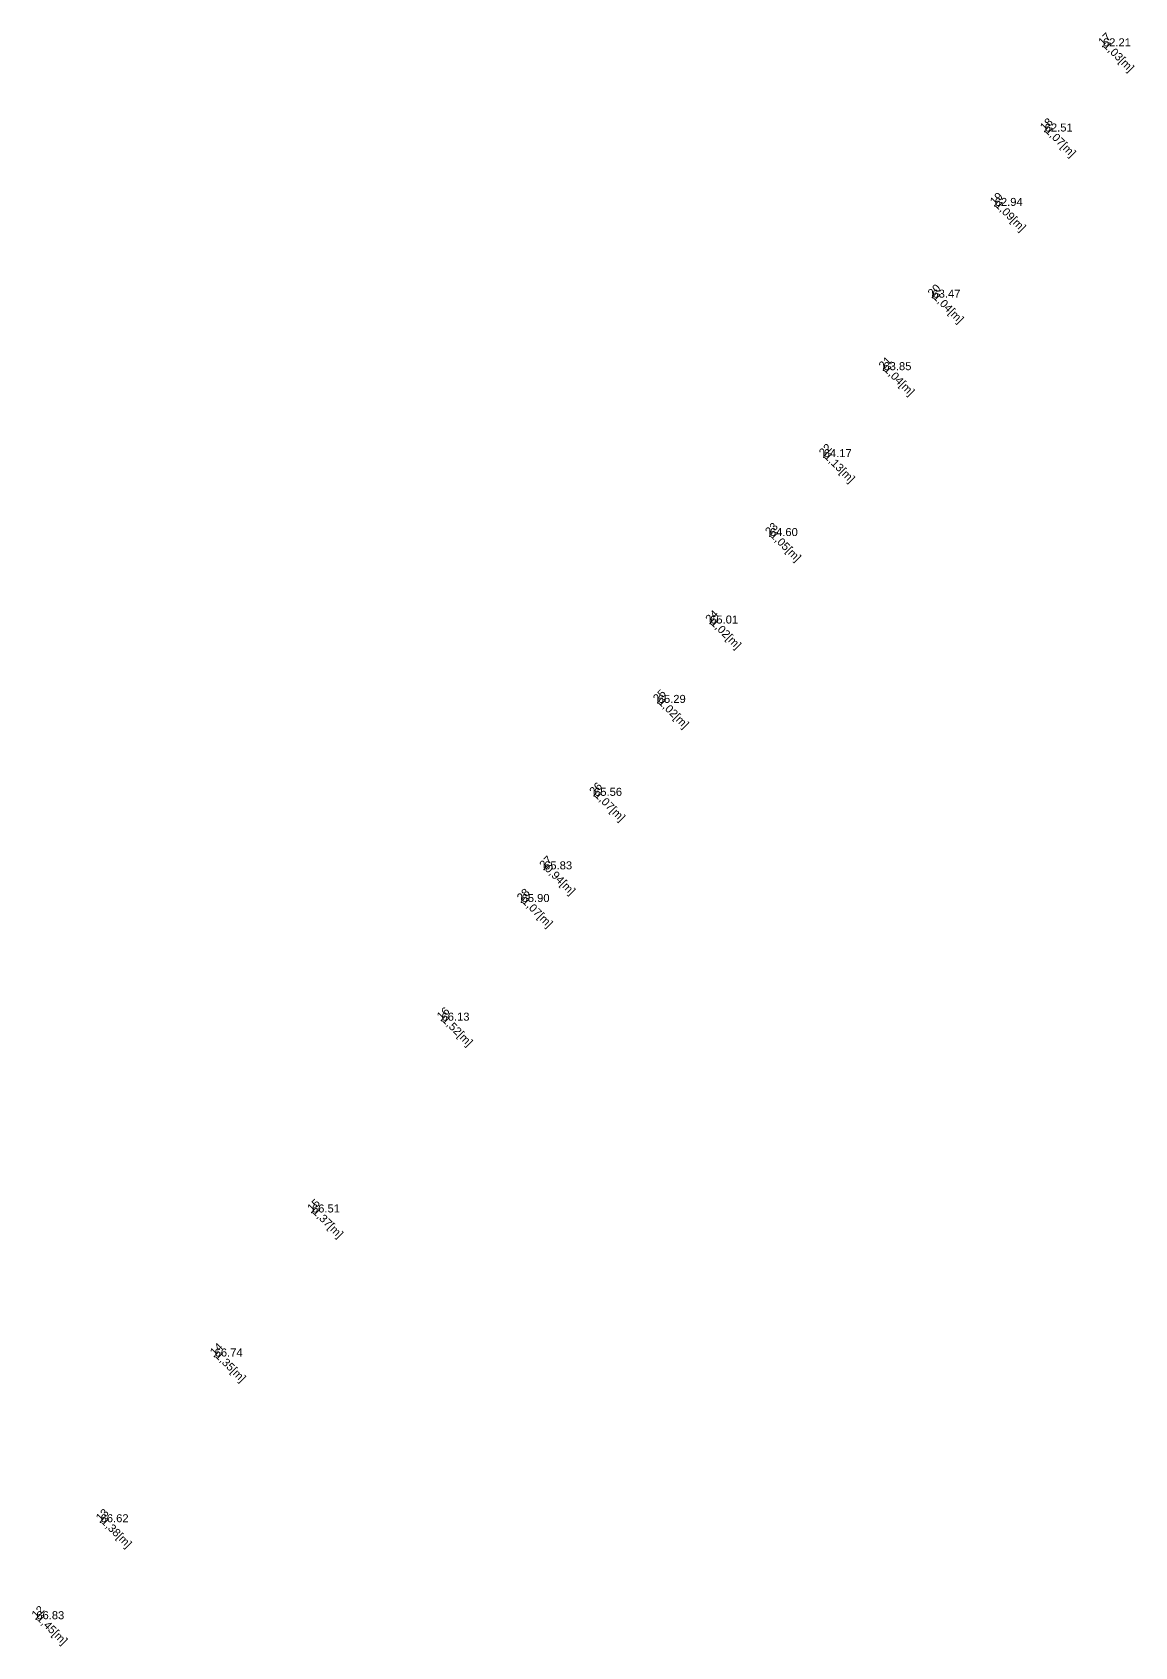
# Model space of a CAD drawing. Header units: inches. Extents: x 5583795 to 5584369, y 6552385 to 6553217.
# Drawn here: x 5584093.1 to 5584368.5, y 6552813.5 to 6553217 of the extents above; entities that cross this region are included whole.
import ezdxf

# ---------------------------------------------------------------- set-up
doc = ezdxf.new("R2010")
doc.units = ezdxf.units.IN
doc.header["$MEASUREMENT"] = 0
for name, color, linetype in [('COTAS', 7, 'Continuous'), ('DESCRIPCION', 7, 'Continuous'), ('NRO_PTO', 7, 'Continuous'), ('PUNTOS', 7, 'Continuous')]:
    doc.layers.add(name, color=color, linetype=linetype)
doc.styles.get("Standard").update_dxf_attribs({"font": 'arial.ttf'})

msp = doc.modelspace()

# ---------------------------------------------------------------- linework, layer by layer
at = {"layer": 'PUNTOS'}
for p in [(5584360.61, 6553213.53, 62.21), (5584346.06, 6553192.24, 62.51), (5584333.57, 6553173.64, 62.94), (5584318.02, 6553150.71, 63.47), (5584305.77, 6553132.58, 63.85), (5584290.85, 6553110.84, 64.17), (5584277.39, 6553091.11, 64.6), (5584262.48, 6553069.25, 65.01), (5584249.39, 6553049.41, 65.29), (5584233.48, 6553026.18, 65.56), (5584221, 6553007.8, 65.83), (5584215.37, 6552999.64, 65.9), (5584195.36, 6552969.98, 66.13), (5584162.99, 6552922.03, 66.51), (5584138.68, 6552886.03, 66.74), (5584110.19, 6552844.6, 66.62), (5584094.12, 6552820.36, 66.83)]:
    msp.add_point(p, dxfattribs=at)

# ---------------------------------------------------------------- texts
at = {"layer": 'COTAS'}
for s, p in [('62.21', (5584360.61, 6553213.53, 62.21)), ('62.51', (5584346.06, 6553192.24, 62.51)), ('62.94', (5584333.57, 6553173.64, 62.94)), ('63.47', (5584318.02, 6553150.71, 63.47)), ('63.85', (5584305.77, 6553132.58, 63.85)), ('64.17', (5584290.85, 6553110.84, 64.17)), ('64.60', (5584277.39, 6553091.11, 64.6)), ('65.01', (5584262.48, 6553069.25, 65.01)), ('65.29', (5584249.39, 6553049.41, 65.29)), ('65.56', (5584233.48, 6553026.18, 65.56)), ('65.83', (5584221, 6553007.8, 65.83)), ('65.90', (5584215.37, 6552999.64, 65.9)), ('66.13', (5584195.36, 6552969.98, 66.13)), ('66.51', (5584162.99, 6552922.03, 66.51)), ('66.74', (5584138.68, 6552886.03, 66.74)), ('66.62', (5584110.19, 6552844.6, 66.62)), ('66.83', (5584094.12, 6552820.36, 66.83))]:
    msp.add_text(s, height=2, dxfattribs=at).set_placement(p)
at = {"layer": 'DESCRIPCION'}
for s, p in [('1,03[m]', (5584360.61, 6553213.53, 62.21)), ('1,07[m]', (5584346.06, 6553192.24, 62.51)), ('1,09[m]', (5584333.57, 6553173.64, 62.94)), ('1,04[m]', (5584318.02, 6553150.71, 63.47)), ('1,04[m]', (5584305.77, 6553132.58, 63.85)), ('1,13[m]', (5584290.85, 6553110.84, 64.17)), ('1,05[m]', (5584277.39, 6553091.11, 64.6)), ('1,02[m]', (5584262.48, 6553069.25, 65.01)), ('1,02[m]', (5584249.39, 6553049.41, 65.29)), ('1,07[m]', (5584233.48, 6553026.18, 65.56)), ('0,94[m]', (5584221, 6553007.8, 65.83)), ('1,07[m]', (5584215.37, 6552999.64, 65.9)), ('1,52[m]', (5584195.36, 6552969.98, 66.13)), ('1,37[m]', (5584162.99, 6552922.03, 66.51)), ('1,35[m]', (5584138.68, 6552886.03, 66.74)), ('1,38[m]', (5584110.19, 6552844.6, 66.62)), ('1,45[m]', (5584094.12, 6552820.36, 66.83))]:
    msp.add_text(s, height=2, rotation=315, dxfattribs=at).set_placement(p)
at = {"layer": 'NRO_PTO'}
for s, p in [('17', (5584360.61, 6553213.53, 62.21)), ('18', (5584346.06, 6553192.24, 62.51)), ('19', (5584333.57, 6553173.64, 62.94)), ('20', (5584318.02, 6553150.71, 63.47)), ('21', (5584305.77, 6553132.58, 63.85)), ('22', (5584290.85, 6553110.84, 64.17)), ('23', (5584277.39, 6553091.11, 64.6)), ('24', (5584262.48, 6553069.25, 65.01)), ('25', (5584249.39, 6553049.41, 65.29)), ('26', (5584233.48, 6553026.18, 65.56)), ('27', (5584221, 6553007.8, 65.83)), ('28', (5584215.37, 6552999.64, 65.9)), ('16', (5584195.36, 6552969.98, 66.13)), ('15', (5584162.99, 6552922.03, 66.51)), ('14', (5584138.68, 6552886.03, 66.74)), ('13', (5584110.19, 6552844.6, 66.62)), ('12', (5584094.12, 6552820.36, 66.83))]:
    msp.add_text(s, height=2, rotation=45, dxfattribs=at).set_placement(p)

doc.saveas('drawing.dxf')
